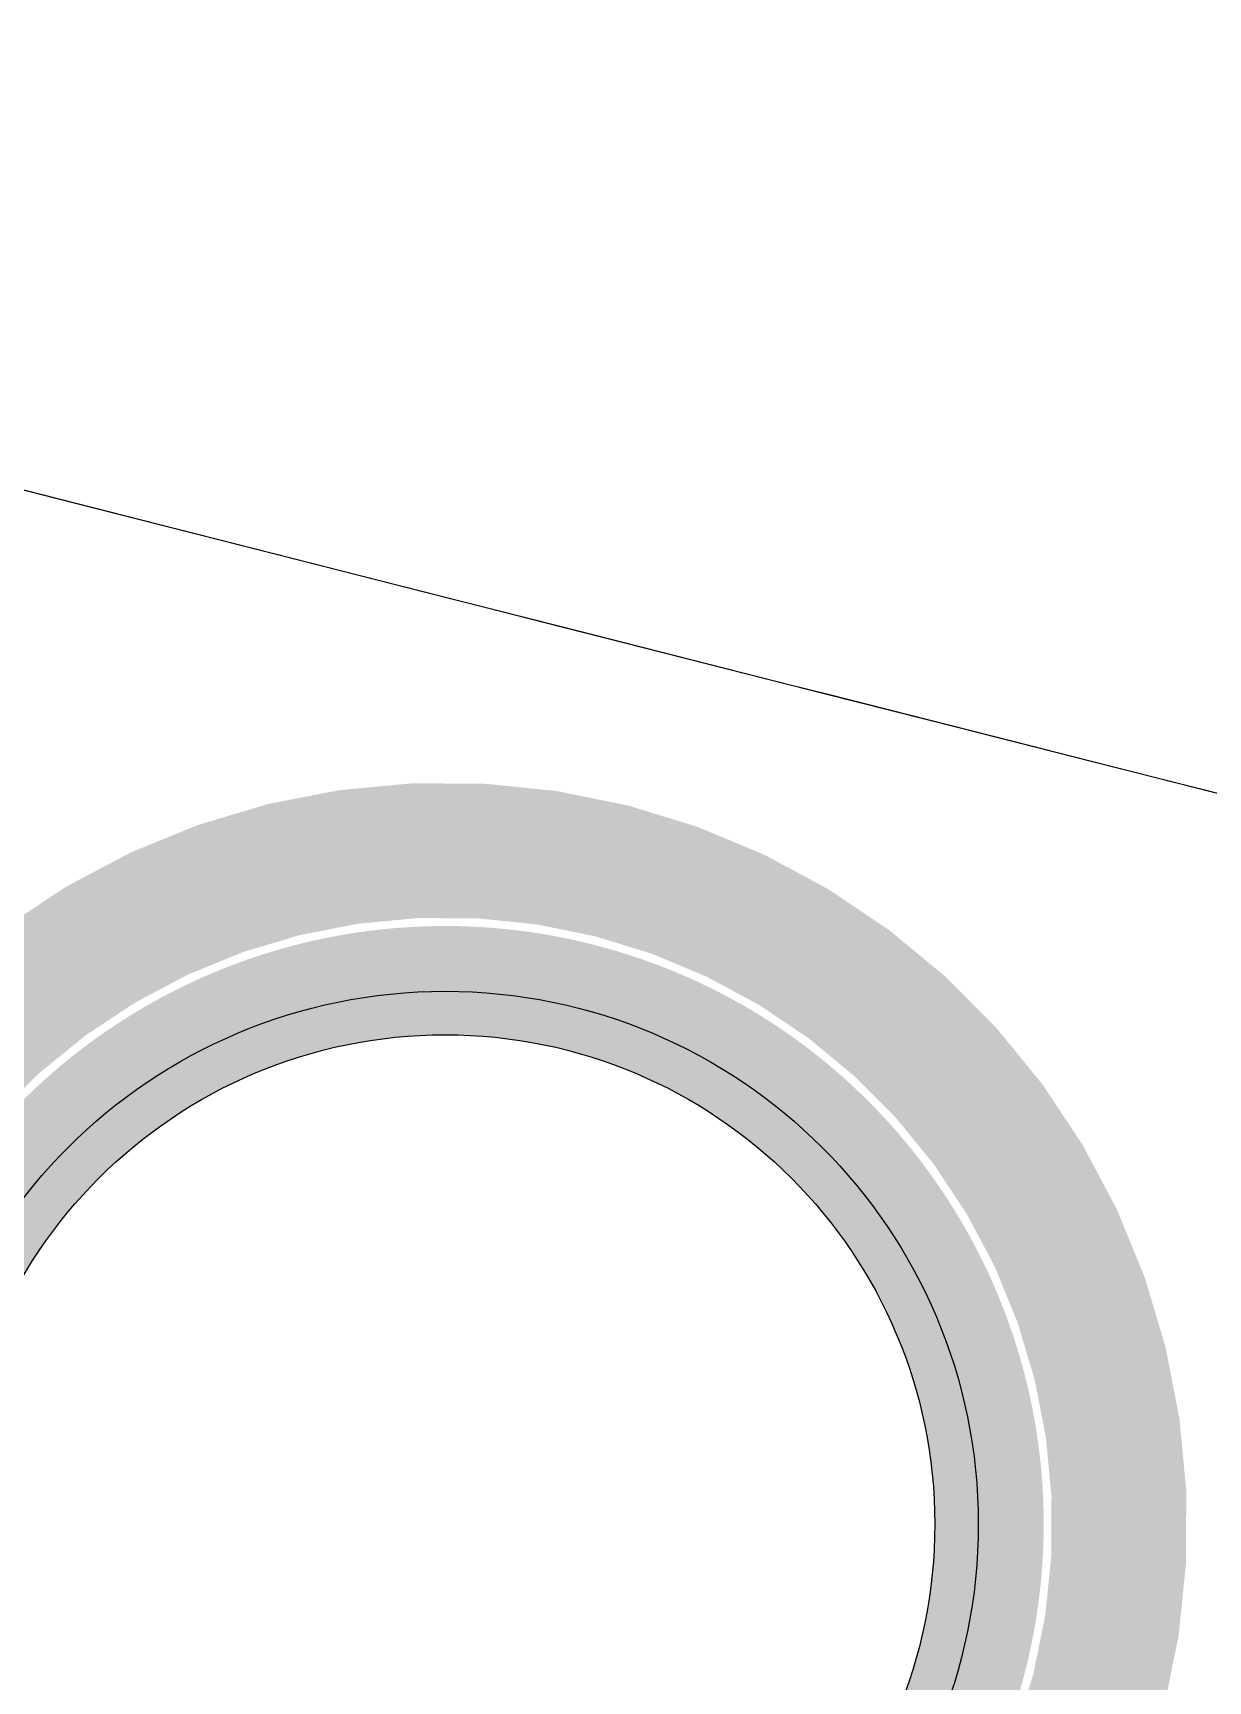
# Model space of a CAD drawing. Header units: inches. Extents: x 0 to 1813292486, y 0 to 3473589894.
# Drawn here: x 600465992.7 to 600466123.4, y 3473217144.4 to 3473217327.7 of the extents above; entities that cross this region are included whole.
import ezdxf
from ezdxf.enums import TextEntityAlignment as Align

# ---------------------------------------------------------------- set-up
doc = ezdxf.new("R2010")
doc.units = ezdxf.units.IN
doc.header["$LTSCALE"] = 1000
doc.header["$MEASUREMENT"] = 0
for name, color, linetype in [('A-Anno-Note', 241, 'Continuous'), ('AX-MALL-P02-200$0$A-Anno-Note', 241, 'Continuous'), ('AX-MALL-WALL-P02$0$A-Anno-Note', 241, 'Continuous'), ('AX-MALL-WALL-P02-QT$0$A-Detl-Patt', 8, 'Continuous'), ('AX-MALL-WALL-P02-QT$0$A-Detl-Thin', 131, 'Continuous'), ('AX-MALL-WALL-P02-QT$0$A-Wall', 2, 'Continuous'), ('AX-MALL-WALL-P02-QT$0$A-Wall-Patt', 13, 'Continuous'), ('AX-MALL-WORD-P02$0$A-Spac-Iden', 231, 'Continuous'), ('PX-MALL-P02-LG$0$P-Hydt-Pipe', 221, 'Continuous'), ('PX-MALL-P02-LG$0$P-Pipe-Risr', 7, 'Continuous'), ('PX-MALL-P02-LG$0$P-Pipe-Risr-Arch', 6, 'Continuous'), ('PX-MALL-P02-LG$0$P-Pipe-Risr-W100', 6, 'Continuous'), ('PX-MALL-P02-LG$0$P-Pipe-Risr-W50', 6, 'Continuous')]:
    doc.layers.add(name, color=color, linetype=linetype)
doc.styles.add('PX-MALL-P02-LG$0$jzfz', font='gbenor.shx', dxfattribs={"bigfont": 'gbcbig.shx'})

# ---------------------------------------------------------------- blocks, each defined once
blk = doc.blocks.new('AX-MALL-WORD-P02')
at = {"layer": 'AX-MALL-WORD-P02$0$A-Spac-Iden'}
blk.add_lwpolyline([(600277928.3231541, 3473116729.902753, 0.001813914426218844), (600281156.0544207, 3473114508.913897), (600283496.7202624, 3473120792.08564), (600279935.785306, 3473122118.638401)], format="xyb", close=True, dxfattribs=at)
blk = doc.blocks.new('AX-MALL-WALL-P02-QT$0$tj')
at = {"layer": 'AX-MALL-WALL-P02-QT$0$A-Detl-Patt'}
h = blk.add_hatch(dxfattribs=at)
h.set_pattern_fill('STEEL', color=256, scale=100.0000000000001, angle=50.43183869082386)
h.set_pattern_definition([(75.00000000004839, (-14278.19445574284, 156289.8254051208), (-153.3407249234246, 41.08752340989569), []), (75.00000000004839, (-14317.88195610046, 156358.5661673546), (-153.3407249234246, 41.08752340989569), [])])
edge = h.paths.add_edge_path()
edge.add_line((88101.273016572, 47666.64152574539), (87883.93542659283, 47459.84604215622))
edge.add_line((87883.93542659283, 47459.84604215622), (91571.54751467705, 43584.64122533798))
edge.add_arc((262949.389629302, 558937.705083496), 543101.4133620498, 251.6057364187558, 260.0288666978238)
edge.add_arc((172180.8466627672, -2862.146247219684), 27099.9982179492, 64.7128659603706, 96.9316049602786, ccw=False)
edge.add_arc((262948.9730309481, 558936.3205539446), 543099.9677998082, 261.6155114784545, 271.7251478115656)
edge.add_line((279298.9759148359, 16082.51663446426), (279298.9759315252, 16382.65274763107))
edge.add_arc((262948.9742454757, 558936.3204835369), 542799.9676941936, 261.62020364125146, 271.7261014454634, ccw=False)
edge.add_arc((172180.8456921196, -2862.14609140989), 27400.00151046549, 64.80631838577902, 96.83815911678944)
edge.add_arc((262949.394896181, 558937.7037490648), 542801.4137571028, 251.6136389015772, 260.02417327084333, ccw=False)
edge.add_line((91737.26096642017, 43845.69257831573), (88101.273016572, 47666.64152574539))
blk.add_lwpolyline([(88103.03003954887, 47737.33037519455), (87813.24658572674, 47461.60306501389), (91543.92713344097, 43541.13421487808, 0.03677856867194786), (168908.9495433569, 23989.2463850975, -0.1416543586965341), (183742.0972260237, 21592.70785188675, 0.04416604653312874), (279348.9759123325, 16034.00206041336), (279348.9759345055, 16434.18465709686, -0.04414427716130016), (183859.0483468771, 21979.79425859451, 0.1405450684183163), (168919.8474783897, 24393.46752309799, -0.03670519880877311), (91764.87840116024, 43889.20268630981), (88103.03007543087, 47737.33033752441)], format="xyb", dxfattribs=at)
blk.add_lwpolyline([(88101.273016572, 47666.64152574539), (87883.93542659283, 47459.84604215622), (91571.54751467705, 43584.64122533798, 0.0367693963449814), (168910.2986617088, 24039.77597379684, -0.1415142461245126), (183756.7420067787, 21641.08926153183, 0.04414024362697595), (279298.9759148359, 16082.51663446426), (279298.9759315252, 16382.65274763107, -0.04412389944666065), (183844.4648458958, 21931.40288829803, 0.1406825130026793), (168918.4574091434, 24342.94360637665, -0.03671436212623864), (91737.26096642017, 43845.69257831573)], format="xyb", close=True, dxfattribs=at)
blk = doc.blocks.new('AX-MALL-WALL-P02-QT')
at = {"layer": 'AX-MALL-WALL-P02-QT$0$A-Wall-Patt'}
h = blk.add_hatch(dxfattribs=at)
h.set_pattern_fill('普通砖', color=256, scale=200, style=0)
h.set_pattern_definition([(45, (0, 359.0227), (-353.55353201463, 353.55353201463), [])])
h.paths.add_polyline_path([(600277969.3745538, 3473116863.700861), (600277907.3615267, 3473116744.439428, 0.0002763242104429788), (600278398.0031368, 3473116404.568703), (600278511.7985955, 3473116569.03935, -0.0002403424143001627), (600278085.1830915, 3473116864.513332)])
at = {"layer": 'AX-MALL-WALL-P02-QT$0$A-Wall'}
blk.add_arc((600585645.371972, 3473560474.779558), 539999.3498372348, 235.2577310528993, 235.3210598954301, dxfattribs=at)
at = {"layer": 'AX-MALL-WALL-P02-QT$0$A-Detl-Thin', "rotation": 339.5681613091762}
blk.add_blockref('AX-MALL-WALL-P02-QT$0$tj', (600144118.6961328, 3473128496.287411), dxfattribs=at)
blk = doc.blocks.new('AX-MALL-WALL-P02')
at = {"layer": 'AX-MALL-WALL-P02$0$A-Anno-Note'}
blk.add_blockref('AX-MALL-WORD-P02', (0, 0), dxfattribs=at)
blk.add_blockref('AX-MALL-WALL-P02-QT', (0, 0), dxfattribs=at)
blk = doc.blocks.new('PX-MALL-P02-LG$0$P-Risr')
at = {"layer": 'PX-MALL-P02-LG$0$P-Pipe-Risr-W50'}
h = blk.add_hatch(color=0, dxfattribs=at)
edge = h.paths.add_edge_path()
edge.add_ellipse((0, 0), major_axis=(47.05795628796547, 47.05795628796547), ratio=0.9999999999999695, start_angle=225.0000000000009, end_angle=405.0000000000009, ccw=False)
edge.add_ellipse((0, 0), major_axis=(47.05795628796764, 47.05795628796764), ratio=0.9999999999998785, start_angle=133.9675974886221, end_angle=225.0000000000035, ccw=False)
edge.add_line((-66.53919663240958, 1.199087783927098), (-54.4367953546693, 1.199087783927098))
edge.add_ellipse((0, 0), major_axis=(-38.50196423560672, 38.50196423560672), ratio=0.9999999999999859, start_angle=43.73814098242129, end_angle=134.9999999999996)
edge.add_ellipse((0, 0), major_axis=(38.50196423561096, 38.50196423561096), ratio=0.9999999999998216, start_angle=225.0000000000051, end_angle=405.0000000000051)
edge.add_ellipse((0, 0), major_axis=(38.50196423560679, 38.50196423560679), ratio=0.9999999999999831, start_angle=45.00000000000048, end_angle=133.7381409824204)
edge.add_line((-54.43679535467527, 1.199087783927098), (-66.53919663241555, 1.199087783927098))
edge.add_ellipse((0, 0), major_axis=(-47.05795628796762, 47.05795628796762), ratio=0.9999999999998742, start_angle=-45.00000000000358, end_angle=43.967597488629224, ccw=False)
at = {"layer": 'PX-MALL-P02-LG$0$P-Pipe-Risr-Arch', "ltscale": 0.7}
blk.add_circle((0, 0), 59.29000000000001, dxfattribs=at)
at = {"layer": 'PX-MALL-P02-LG$0$P-Pipe-Risr-W100', "color": 0, "const_width": 15}
blk.add_lwpolyline([(-75, 0, 1), (75, 0, 1)], format="xyb", close=True, dxfattribs=at)
at = {"layer": 'PX-MALL-P02-LG$0$P-Pipe-Risr-W50'}
blk.add_circle((0, 0), 54.45000000000001, dxfattribs=at)
at = {"layer": 'PX-MALL-P02-LG$0$P-Pipe-Risr', "style": 'PX-MALL-P02-LG$0$jzfz', "width": 0.6, "flags": 1}
for tag, p in [('SYS-MARK', (0.3310501334344735, -45.65933377496549)), ('RANGE', (0.3337570973526454, -45.67887874227017))]:
    blk.add_attdef(tag, text='', height=0.015625, dxfattribs=at).set_placement(p, align=Align.MIDDLE)
blk = doc.blocks.new('PX-MALL-P02-LG')
at = {"layer": 'PX-MALL-P02-LG$0$P-Hydt-Pipe', "color": 221, "rotation": 235.2935188626378}
blk.add_blockref('PX-MALL-P02-LG$0$P-Risr', (600278233.8394351, 3473116396.608034), dxfattribs=at)
blk = doc.blocks.new('AX-MALL-P02-200')
at = {"layer": 'AX-MALL-P02-200$0$A-Anno-Note'}
blk.add_blockref('AX-MALL-WALL-P02', (0, 0), dxfattribs=at)
blk.add_blockref('PX-MALL-P02-LG', (0, 0), dxfattribs=at)

msp = doc.modelspace()

# ---------------------------------------------------------------- block references
at = {"layer": 'A-Anno-Note', "rotation": 20.43183869077545}
msp.add_blockref('AX-MALL-P02-200', (1250392458.527329, 9048125.682563305), dxfattribs=at)

doc.saveas('drawing.dxf')
